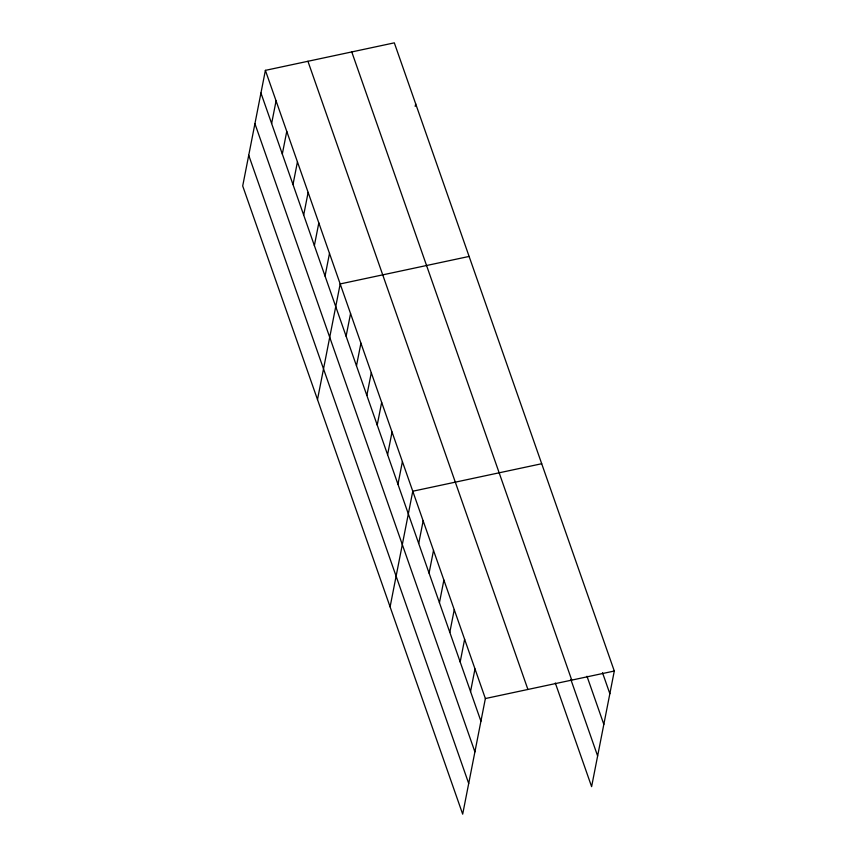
<?xml version="1.0" encoding="UTF-8"?>
<svg xmlns="http://www.w3.org/2000/svg" width="857" height="857" viewBox="0 0 857 857"><rect width="100%" height="100%" fill="white"/><g stroke="black" fill="none" stroke-linecap="round" stroke-linejoin="round"><path stroke-width="1.29" d="M265.391 70.36L242.702 185.969L462.684 814.15L485.373 698.541L265.391 70.36L394.316 42.85L614.298 671.031L591.609 786.64L555.315 682.997M271.626 123.526L276.072 100.869M282.317 154.035L286.763 131.378M292.998 184.555L297.443 161.887M303.678 215.064L308.124 192.407M314.369 245.573L318.815 222.916M325.049 276.083L329.495 253.426M317.497 399.555L340.186 283.935L469.111 256.436M346.11 336.212L350.556 313.555M356.48 365.821L360.926 343.164M415.195 106.386L415.688 103.868M366.85 395.441L371.295 372.784M377.219 425.051L381.665 402.394M387.589 454.671L392.035 432.014M397.959 484.28L402.404 461.623M390.096 606.852L412.774 491.232L541.699 463.733M418.698 543.509L423.144 520.852M429.068 573.129L433.513 550.462M439.437 602.739L443.883 580.082M449.807 632.359L454.253 609.691M460.177 661.968L464.623 639.311M470.547 691.578L474.992 668.921M485.373 698.541L614.298 671.031M602.503 672.713L609.852 693.688M586.981 676.248L603.831 724.369M351.766 51.923L571.748 680.104M570.837 679.462L597.629 755.97M307.931 61.276L527.912 689.457M260.946 93.017L480.927 721.198M254.925 123.687L474.907 751.868M248.723 155.288L468.704 783.48"/></g></svg>
